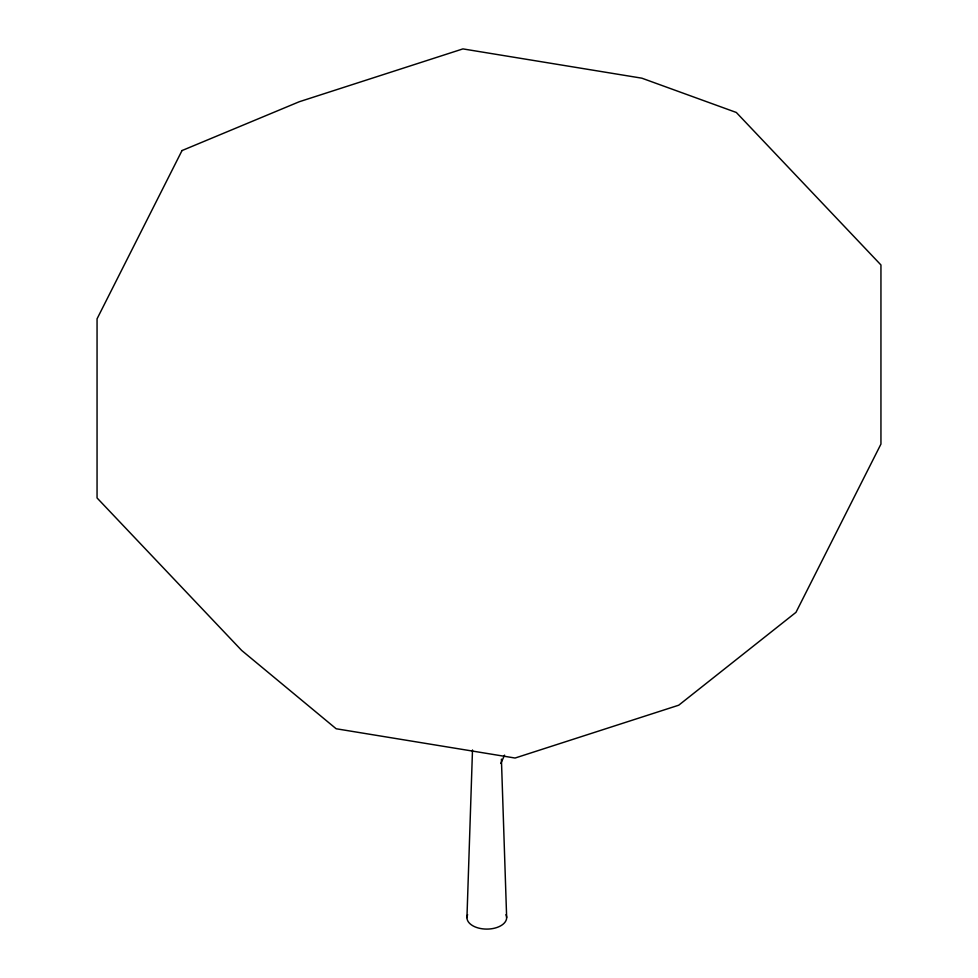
<?xml version="1.0" encoding="UTF-8"?>
<svg xmlns="http://www.w3.org/2000/svg" width="978" height="978" viewBox="0 0 978 978"><rect width="100%" height="100%" fill="white"/><g stroke="black" fill="none" stroke-linecap="round" stroke-linejoin="round"><path stroke-width="1.47" d="M466.946 917.645L472.496 749.992M500.773 763.451L504.575 755.126M501.408 759.136L506.653 917.645M505.968 914.674A19.853 11.455 0 0 1 486.799 929.1A19.853 11.455 0 0 1 467.631 914.674M182.018 150.563L97.054 318.84L97.054 497.949L241.676 650.443L336.151 728.757L515.076 758.036L678.72 705.211L795.982 612.338L880.946 444.073L880.946 264.965L736.324 112.47L641.849 78.179L462.924 48.9L299.28 101.736L182.018 150.563"/></g></svg>
